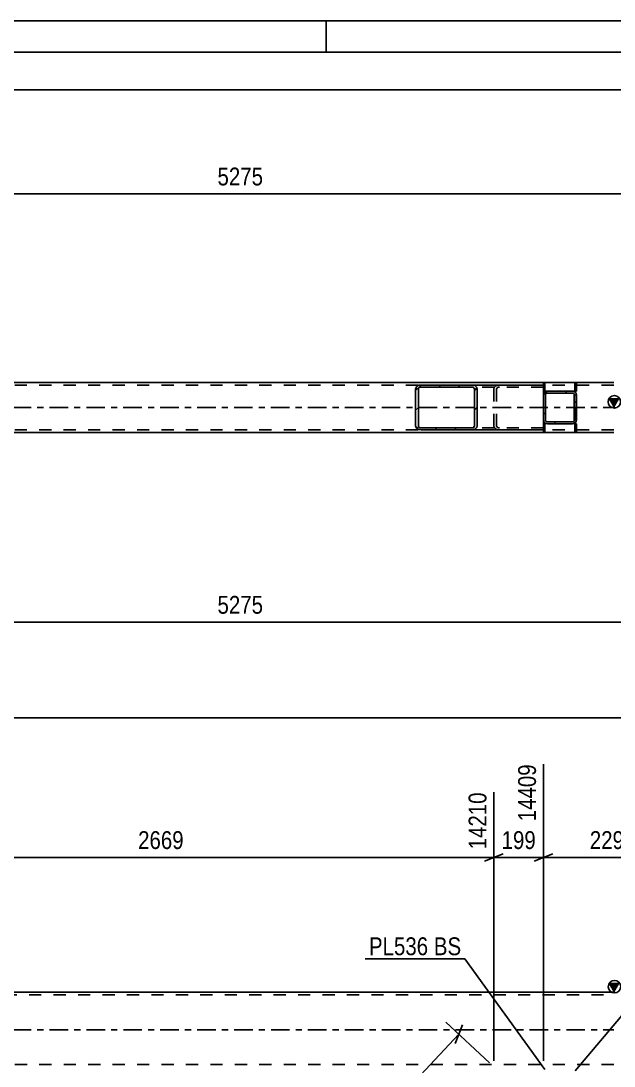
# Model space of a CAD drawing. Header units: millimetres. Extents: x -89 to 752, y -432 to 162.
# Drawn here: x 492.6 to 587.7, y -5.8 to 161.7 of the extents above; entities that cross this region are included whole.
import ezdxf

# ---------------------------------------------------------------- set-up
doc = ezdxf.new("R2010")
doc.units = ezdxf.units.MM
doc.linetypes.add('DXK_LINE_DOT2', pattern=[3.9198, 1.9599, -1.9599])
doc.linetypes.add('DXK_LINE_DOT3', pattern=[5.9187, 2.979, -0.9799, 0.9799, -0.9799])
doc.styles.add('Arial Narrow', font='ARIALN.TTF', dxfattribs={"height": 0.2})

# ---------------------------------------------------------------- blocks, each defined once
blk = doc.blocks.new('Unknown-761544115-1163')
at = {"color": 5, "linetype": 'Continuous'}
for p, q in [((751.51, 161.74), (-89.49, 161.74)), ((541.51, 156.74), (541.51, 161.74)), ((746.51, 156.74), (-84.49, 156.74))]:
    blk.add_line(p, q, dxfattribs=at)
blk = doc.blocks.new('Part-761544115-5239 - 5118')
at = {"linetype": 'Continuous'}
blk.add_hatch(color=2, dxfattribs=at).paths.add_polyline_path([(587.73, 99.76), (586.93, 101.16), (588.53, 101.16)])
at = {"color": 7, "linetype": 'DXK_LINE_DOT2'}
for p, q in [((587.63, 103.36), (-0.02, 103.36)), ((587.63, 96.16), (-0.02, 96.16))]:
    blk.add_line(p, q, dxfattribs=at)
at = {"color": 2, "linetype": 'Continuous'}
for p, q in [((587.63, 103.76), (4.79, 103.76)), ((587.73, 99.76), (586.93, 101.16)), ((586.93, 101.16), (588.53, 101.16)), ((-0.01, 95.76), (587.63, 95.76))]:
    blk.add_line(p, q, dxfattribs=at)
at = {"color": 7, "linetype": 'DXK_LINE_DOT3'}
blk.add_line((-0.01, 99.76), (587.63, 99.76), dxfattribs=at)
at = {"color": 2, "linetype": 'Continuous'}
blk.add_circle((587.73, 100.66), 1, dxfattribs=at)
blk = doc.blocks.new('Part-761544115-5133 - 5118')
at = {"color": 2, "linetype": 'Continuous'}
for p, q in [((576.36, 103.6), (576.35, 103.6)), ((576.35, 103.6), (576.6, 103.6)), ((576.35, 103.6), (576.35, 103.36)), ((576.36, 102.4), (576.36, 103.6)), ((576.36, 102.4), (576.36, 102.4)), ((576.6, 102.4), (576.36, 102.4)), ((576.6, 102.4), (576.6, 103.6))]:
    blk.add_line(p, q, dxfattribs=at)
at = {"color": 7, "linetype": 'DXK_LINE_DOT2'}
for p, q in [((576.35, 103.36), (576.35, 102.4)), ((576.35, 102.4), (576.36, 102.4)), ((576.36, 102.4), (576.35, 102.4)), ((576.59, 102.4), (576.59, 103.6))]:
    blk.add_line(p, q, dxfattribs=at)
blk = doc.blocks.new('Part-761544115-5206 - 5118')
at = {"color": 7, "linetype": 'DXK_LINE_DOT2'}
for p, q in [((576.35, 96.16), (576.35, 97.12)), ((576.35, 97.12), (576.36, 97.12)), ((576.36, 97.12), (576.35, 97.12)), ((576.59, 95.92), (576.59, 97.12))]:
    blk.add_line(p, q, dxfattribs=at)
at = {"color": 2, "linetype": 'Continuous'}
for p, q in [((576.35, 95.92), (576.35, 96.16)), ((576.36, 95.92), (576.35, 95.92)), ((576.35, 95.92), (576.6, 95.92)), ((576.36, 97.12), (576.36, 97.12)), ((576.6, 97.12), (576.36, 97.12)), ((576.36, 95.92), (576.36, 97.12)), ((576.6, 95.92), (576.6, 97.12))]:
    blk.add_line(p, q, dxfattribs=at)
blk = doc.blocks.new('Part-761544115-5207 - 5118')
at = {"color": 2, "linetype": 'Continuous'}
for p, q in [((581.4, 103.6), (581.39, 103.6)), ((581.39, 103.6), (581.64, 103.6)), ((581.39, 102.4), (581.39, 103.6)), ((581.4, 102.4), (581.39, 102.4)), ((581.39, 102.4), (581.64, 102.4)), ((581.4, 102.4), (581.4, 103.6)), ((581.64, 102.4), (581.64, 103.6))]:
    blk.add_line(p, q, dxfattribs=at)
at = {"color": 7, "linetype": 'DXK_LINE_DOT2'}
blk.add_line((581.63, 102.4), (581.63, 103.6), dxfattribs=at)
blk = doc.blocks.new('Part-761544115-5152 - 5118')
at = {"linetype": 'Continuous'}
h = blk.add_hatch(dxfattribs=at)
h.set_pattern_fill('', scale=0.7, style=0, pattern_type=0)
h.set_pattern_definition([(45, (556.743, 103.3644), (-1.57154, 1.57154), [])])
h.paths.add_polyline_path([(564.86, 103.36), (556.74, 103.36), (556.41, 103.32), (556.12, 103.18), (555.93, 102.97), (555.87, 102.72), (555.87, 96.8), (555.93, 96.56), (556.12, 96.35), (556.41, 96.21), (556.74, 96.16), (564.86, 96.16), (565.2, 96.21), (565.48, 96.35), (565.67, 96.56), (565.74, 96.8), (565.74, 102.72), (565.67, 102.97), (565.48, 103.18), (565.2, 103.32)])
h.paths.add_polyline_path([(565.17, 102.95), (565.27, 102.85), (565.3, 102.72), (565.3, 96.8), (565.27, 96.68), (565.17, 96.58), (565.03, 96.51), (564.86, 96.48), (556.74, 96.48), (556.58, 96.51), (556.43, 96.58), (556.34, 96.68), (556.3, 96.8), (556.3, 102.72), (556.34, 102.85), (556.43, 102.95), (556.58, 103.02), (556.74, 103.04), (564.86, 103.04), (565.03, 103.02)])
at = {"color": 2, "linetype": 'Continuous'}
for p, q in [((555.93, 102.97), (555.87, 102.72)), ((555.87, 96.8), (555.87, 102.72)), ((556.3, 102.72), (556.34, 102.85)), ((556.3, 96.8), (556.3, 102.72)), ((556.74, 103.36), (556.41, 103.32)), ((556.58, 103.02), (556.74, 103.04)), ((556.74, 103.36), (564.86, 103.36)), ((556.74, 103.04), (564.86, 103.04)), ((576.35, 103.36), (564.86, 103.36)), ((565.2, 103.32), (564.86, 103.36)), ((564.86, 103.04), (565.03, 103.02)), ((565.27, 102.85), (565.3, 102.72)), ((565.3, 96.8), (565.3, 102.72)), ((565.74, 102.72), (565.67, 102.97)), ((565.74, 96.8), (565.74, 102.72)), ((576.35, 103.36), (576.36, 103.32)), ((576.36, 103.32), (576.36, 103.18)), ((576.36, 103.18), (576.36, 102.97)), ((576.36, 102.97), (576.36, 102.72)), ((576.36, 96.8), (576.36, 102.72)), ((555.87, 96.8), (555.93, 96.56)), ((556.34, 96.68), (556.3, 96.8)), ((556.41, 96.21), (556.74, 96.16)), ((556.74, 96.48), (556.58, 96.51)), ((556.74, 96.48), (564.86, 96.48)), ((556.74, 96.16), (564.86, 96.16)), ((565.03, 96.51), (564.86, 96.48)), ((564.86, 96.16), (565.2, 96.21)), ((576.35, 96.16), (564.86, 96.16)), ((565.3, 96.8), (565.27, 96.68)), ((565.67, 96.56), (565.74, 96.8)), ((576.36, 96.21), (576.35, 96.16)), ((576.36, 96.8), (576.36, 96.56)), ((576.36, 96.56), (576.36, 96.35)), ((576.36, 96.35), (576.36, 96.21))]:
    blk.add_line(p, q, dxfattribs=at)
at = {"color": 7, "linetype": 'DXK_LINE_DOT2'}
for p, q in [((564.86, 103.36), (556.74, 103.36)), ((576.35, 103.04), (556.74, 103.04)), ((568.41, 102.72), (568.48, 102.97)), ((568.41, 96.8), (568.41, 102.72)), ((568.88, 102.85), (568.85, 102.72)), ((568.85, 96.8), (568.85, 102.72)), ((568.95, 103.32), (569.29, 103.36)), ((569.29, 103.04), (569.12, 103.02)), ((576.35, 103.36), (576.35, 103.36)), ((576.35, 103.04), (576.35, 103.36)), ((576.35, 103.02), (576.35, 103.04)), ((576.36, 102.97), (576.35, 103.02)), ((576.36, 102.95), (576.36, 102.97)), ((576.36, 102.85), (576.36, 102.95)), ((576.36, 102.72), (576.36, 102.85)), ((576.36, 96.8), (576.36, 102.72)), ((576.35, 96.48), (556.74, 96.48)), ((564.86, 96.16), (556.74, 96.16)), ((568.48, 96.56), (568.41, 96.8)), ((568.85, 96.8), (568.88, 96.68)), ((569.29, 96.16), (568.95, 96.21)), ((569.12, 96.51), (569.29, 96.48)), ((576.35, 96.51), (576.36, 96.58)), ((576.35, 96.48), (576.35, 96.51)), ((576.35, 96.16), (576.35, 96.48)), ((576.36, 96.68), (576.36, 96.8)), ((576.36, 96.58), (576.36, 96.68))]:
    blk.add_line(p, q, dxfattribs=at)
at = {"color": 2, "linetype": 'Continuous'}
for centre, radius, start, end in [((556.61, 102.54), 0.801, 104.5769, 147.6241), ((556.68, 102.63), 0.401, 104.5769, 147.6241), ((564.93, 102.63), 0.401, 32.3759, 75.4231), ((565, 102.54), 0.801, 32.3759, 75.4231), ((556.61, 96.99), 0.801, 212.3759, 255.4231), ((556.68, 96.9), 0.401, 212.3759, 255.4231), ((564.93, 96.9), 0.401, 284.5769, 327.6241), ((565, 96.99), 0.801, 284.5769, 327.6241)]:
    blk.add_arc(centre, radius, start, end, dxfattribs=at)
at = {"color": 7, "linetype": 'DXK_LINE_DOT2'}
for centre, radius, start, end in [((569.15, 102.54), 0.802, 104.5548, 147.5896), ((569.22, 102.63), 0.401, 104.5548, 147.5896), ((569.15, 96.99), 0.802, 212.4104, 255.4452), ((569.22, 96.9), 0.401, 212.4104, 255.4452)]:
    blk.add_arc(centre, radius, start, end, dxfattribs=at)
blk = doc.blocks.new('Part-761544115-5155 - 5118')
at = {"linetype": 'Continuous'}
h = blk.add_hatch(dxfattribs=at)
h.set_pattern_fill('', scale=0.7, style=0, pattern_type=0)
h.set_pattern_definition([(45, (577.0082, 102.4044), (-1.57154, 1.57154), [])])
h.paths.add_polyline_path([(581.01, 102.4), (577.01, 102.4), (576.76, 102.36), (576.56, 102.22), (576.42, 102.01), (576.37, 101.76), (576.37, 97.76), (576.42, 97.52), (576.56, 97.31), (576.76, 97.17), (577.01, 97.12), (581.01, 97.12), (581.25, 97.17), (581.46, 97.31), (581.6, 97.52), (581.65, 97.76), (581.65, 101.76), (581.6, 102.01), (581.46, 102.22), (581.25, 102.36)])
h.paths.add_polyline_path([(581.23, 101.99), (581.3, 101.89), (581.33, 101.76), (581.33, 97.76), (581.3, 97.64), (581.23, 97.54), (581.13, 97.47), (581.01, 97.44), (577.01, 97.44), (576.89, 97.47), (576.78, 97.54), (576.71, 97.64), (576.69, 97.76), (576.69, 101.76), (576.71, 101.89), (576.78, 101.99), (576.89, 102.06), (577.01, 102.08), (581.01, 102.08), (581.13, 102.06)])
at = {"color": 2, "linetype": 'Continuous'}
for p, q in [((576.75, 102.36), (576.99, 102.4)), ((577.01, 102.4), (576.76, 102.36)), ((576.99, 102.4), (577.01, 102.4)), ((577.01, 102.4), (576.99, 102.4)), ((577.01, 102.4), (581.01, 102.4)), ((581.25, 102.36), (581.01, 102.4)), ((576.36, 101.78), (576.4, 102.01)), ((576.36, 101.76), (576.37, 101.76)), ((576.42, 102.01), (576.37, 101.76)), ((576.37, 97.76), (576.37, 101.76)), ((576.69, 101.76), (576.71, 101.89)), ((576.69, 97.76), (576.69, 101.76)), ((576.89, 102.06), (577.01, 102.08)), ((577.01, 102.08), (581.01, 102.08)), ((581.12, 102.06), (580.99, 102.08)), ((581.01, 102.08), (581.13, 102.06)), ((581.31, 101.76), (581.29, 101.89)), ((581.3, 101.89), (581.33, 101.76)), ((581.31, 101.76), (581.33, 101.76)), ((581.31, 97.76), (581.31, 101.76)), ((581.33, 97.76), (581.33, 101.76)), ((581.65, 101.76), (581.6, 102.01)), ((581.65, 97.76), (581.65, 101.76)), ((576.36, 97.76), (576.37, 97.76)), ((576.4, 97.52), (576.36, 97.75)), ((576.37, 97.76), (576.42, 97.52)), ((576.71, 97.64), (576.69, 97.76)), ((577.01, 97.44), (576.89, 97.47)), ((577.01, 97.44), (581.01, 97.44)), ((580.99, 97.44), (581.12, 97.47)), ((581.13, 97.47), (581.01, 97.44)), ((581.29, 97.64), (581.31, 97.76)), ((581.33, 97.76), (581.3, 97.64)), ((581.31, 97.76), (581.33, 97.76)), ((581.6, 97.52), (581.65, 97.76)), ((576.99, 97.12), (576.75, 97.17)), ((576.76, 97.17), (577.01, 97.12)), ((576.99, 97.12), (577.01, 97.12)), ((576.99, 97.12), (577.01, 97.12)), ((577.01, 97.12), (581.01, 97.12)), ((581.01, 97.12), (581.25, 97.17))]:
    blk.add_line(p, q, dxfattribs=at)
at = {"color": 7, "linetype": 'DXK_LINE_DOT2'}
for p, q in [((577.01, 102.4), (581.01, 102.4)), ((580.99, 102.4), (581.24, 102.36)), ((576.35, 101.76), (576.36, 101.78)), ((576.35, 97.76), (576.35, 101.76)), ((576.35, 101.76), (576.36, 101.76)), ((576.7, 101.89), (576.67, 101.76)), ((576.67, 101.76), (576.69, 101.76)), ((576.67, 97.76), (576.67, 101.76)), ((576.99, 102.08), (576.87, 102.06)), ((576.99, 102.08), (577.01, 102.08)), ((576.99, 102.08), (580.99, 102.08)), ((580.99, 102.08), (581.01, 102.08)), ((581.58, 102.01), (581.63, 101.76)), ((581.63, 97.76), (581.63, 101.76)), ((581.63, 101.76), (581.65, 101.76)), ((576.35, 97.76), (576.36, 97.76)), ((576.36, 97.75), (576.35, 97.76)), ((576.67, 97.76), (576.69, 97.76)), ((576.67, 97.76), (576.7, 97.64)), ((576.87, 97.47), (576.99, 97.44)), ((576.99, 97.44), (577.01, 97.44)), ((576.99, 97.44), (580.99, 97.44)), ((580.99, 97.44), (581.01, 97.44)), ((581.63, 97.76), (581.58, 97.52)), ((581.63, 97.76), (581.65, 97.76)), ((577.01, 97.12), (581.01, 97.12)), ((581.24, 97.17), (580.99, 97.12))]:
    blk.add_line(p, q, dxfattribs=at)
at = {"color": 7, "linetype": 'DXK_LINE_DOT3'}
blk.add_line((579.01, 99.76), (578.98, 99.76), dxfattribs=at)
at = {"color": 2, "linetype": 'Continuous'}
for centre, radius, start, end in [((576.99, 101.76), 0.64, 112.5, 157.5), ((577.01, 101.76), 0.64, 112.5, 157.5), ((581.01, 101.76), 0.64, 22.5, 67.5), ((577.01, 101.76), 0.32, 112.5, 157.5), ((580.99, 101.76), 0.32, 22.5, 67.5), ((581.01, 101.76), 0.32, 22.5, 67.5), ((576.99, 97.76), 0.64, 202.5, 247.5), ((577.01, 97.76), 0.64, 202.5, 247.5), ((577.01, 97.76), 0.32, 202.5, 247.5), ((580.99, 97.76), 0.32, 292.5, 337.5), ((581.01, 97.76), 0.32, 292.5, 337.5), ((581.01, 97.76), 0.64, 292.5, 337.5)]:
    blk.add_arc(centre, radius, start, end, dxfattribs=at)
at = {"color": 7, "linetype": 'DXK_LINE_DOT2'}
for centre, radius, start, end in [((580.99, 101.76), 0.64, 22.5, 67.5), ((576.99, 101.76), 0.32, 112.5, 157.5), ((576.99, 97.76), 0.32, 202.5, 247.5), ((580.99, 97.76), 0.64, 292.5, 337.5)]:
    blk.add_arc(centre, radius, start, end, dxfattribs=at)
blk = doc.blocks.new('Part-761544115-5208 - 5118')
at = {"color": 2, "linetype": 'Continuous'}
for p, q in [((581.39, 95.92), (581.39, 97.12)), ((581.39, 97.12), (581.4, 97.12)), ((581.64, 97.12), (581.39, 97.12)), ((581.4, 95.92), (581.39, 95.92)), ((581.39, 95.92), (581.64, 95.92)), ((581.4, 95.92), (581.4, 97.12)), ((581.64, 95.92), (581.64, 97.12))]:
    blk.add_line(p, q, dxfattribs=at)
at = {"color": 7, "linetype": 'DXK_LINE_DOT2'}
blk.add_line((581.63, 95.92), (581.63, 97.12), dxfattribs=at)
blk = doc.blocks.new('Part-761544115-1838 - 1657')
at = {"linetype": 'Continuous'}
blk.add_hatch(color=2, dxfattribs=at).paths.add_polyline_path([(587.74, 6), (586.94, 7.4), (588.54, 7.4)])
at = {"color": 2, "linetype": 'Continuous'}
for p, q in [((587.74, 6), (586.94, 7.4)), ((586.94, 7.4), (588.54, 7.4)), ((587.64, 6), (461, 6))]:
    blk.add_line(p, q, dxfattribs=at)
at = {"color": 7, "linetype": 'DXK_LINE_DOT2'}
for p, q in [((0, 5.6), (587.64, 5.6)), ((587.64, -5.6), (0, -5.6))]:
    blk.add_line(p, q, dxfattribs=at)
at = {"color": 7, "linetype": 'DXK_LINE_DOT3'}
blk.add_line((0, 0), (587.64, 0), dxfattribs=at)
at = {"color": 2, "linetype": 'Continuous'}
blk.add_circle((587.74, 6.9), 1, dxfattribs=at)
blk = doc.blocks.new('StraightDimension-761544115-5326 - 5118')
at = {"color": 7, "linetype": 'Continuous'}
for p, q in [((598.53, 94.73), (598.53, 54.9)), ((456.98, 83.54), (456.98, 54.9)), ((458.48, 65.94), (455.48, 64.74)), ((597.03, 64.74), (600.03, 65.94)), ((456.98, 65.34), (598.53, 65.34))]:
    blk.add_line(p, q, dxfattribs=at)
at = {"color": 0}
blk.add_wipeout([(532.01, 66.09), (532.01, 70.29), (523.5, 70.29), (523.5, 66.09)], dxfattribs=at)
at = {"color": 0, "linetype": 'Continuous'}
blk.add_wipeout([(597.93, 64.64), (593.73, 64.64), (593.73, 54.3), (597.93, 54.3)], dxfattribs=at)
at = {"color": 3, "style": 'Arial Narrow'}
blk.add_text('5275', height=2.863, dxfattribs=at).set_placement((524.1, 66.69))
at = {"color": 3, "linetype": 'Continuous', "style": 'Arial Narrow'}
blk.add_text('16700', height=2.863, rotation=90.0002, dxfattribs=at).set_placement((597.33, 54.9))
blk = doc.blocks.new('StraightDimension-761544115-5332 - 5118')
at = {"color": 7, "linetype": 'Continuous'}
for p, q in [((456.98, 115.82), (456.98, 144.45)), ((598.55, 104.69), (598.55, 144.45)), ((458.48, 134.61), (455.48, 133.41)), ((597.05, 133.41), (600.05, 134.61)), ((456.98, 134.01), (598.55, 134.01))]:
    blk.add_line(p, q, dxfattribs=at)
at = {"color": 0, "linetype": 'Continuous'}
blk.add_wipeout([(597.94, 145.05), (593.74, 145.05), (593.74, 134.71), (597.94, 134.71)], dxfattribs=at)
at = {"color": 0}
blk.add_wipeout([(532.02, 134.76), (532.02, 138.96), (523.5, 138.96), (523.5, 134.76)], dxfattribs=at)
at = {"color": 3, "linetype": 'Continuous', "style": 'Arial Narrow'}
blk.add_text('16700', height=2.863, rotation=90.0002, dxfattribs=at).set_placement((597.35, 135.31))
at = {"color": 3, "style": 'Arial Narrow'}
blk.add_text('5275', height=2.863, dxfattribs=at).set_placement((524.1, 135.36))
blk = doc.blocks.new('StraightDimension-761544115-5375 - 5118')
at = {"color": 7, "linetype": 'Continuous'}
blk.add_line((-0.02, 50.03), (599.55, 50.03), dxfattribs=at)
blk = doc.blocks.new('StraightDimension-761544115-8145 - 5118')
at = {"color": 7, "linetype": 'Continuous'}
blk.add_line((-0.02, 150.68), (598.53, 150.68), dxfattribs=at)
blk = doc.blocks.new('StraightDimension-761544115-9077 - 1657')
at = {"color": 7, "linetype": 'Continuous'}
for p, q in [((576.36, -5), (576.36, 42.56)), ((568.42, -5), (568.42, 38.06)), ((566.92, 27.02), (569.92, 28.22)), ((568.42, 27.62), (576.36, 27.62)), ((577.86, 28.22), (574.86, 27.02))]:
    blk.add_line(p, q, dxfattribs=at)
at = {"color": 0}
blk.add_wipeout([(575.73, 28.37), (575.73, 32.57), (569.05, 32.57), (569.05, 28.37)], dxfattribs=at)
at = {"color": 3, "style": 'Arial Narrow'}
blk.add_text('199', height=2.863, dxfattribs=at).set_placement((569.65, 28.97))
at = {"color": 0, "linetype": 'Continuous'}
blk.add_wipeout([(575.76, 43.16), (571.56, 43.16), (571.56, 32.82), (575.76, 32.82)], dxfattribs=at)
at = {"color": 3, "linetype": 'Continuous', "style": 'Arial Narrow'}
blk.add_text('14409', height=2.863, rotation=90.0002, dxfattribs=at).set_placement((575.16, 33.42))
blk = doc.blocks.new('StraightDimension-761544115-10008 - 1657')
at = {"color": 7, "linetype": 'Continuous'}
for p, q in [((567.69, -5.31), (560.72, 1.23)), ((562.21, -2.22), (563.39, 0.79)), ((513.38, -53.26), (562.8, -0.72)), ((518.27, -57.86), (511.31, -51.31)), ((513.97, -51.76), (512.79, -54.77))]:
    blk.add_line(p, q, dxfattribs=at)
at = {"color": 0}
blk.add_wipeout([(540.46, -23.38), (537.4, -20.5), (531.57, -26.7), (534.63, -29.58)], dxfattribs=at)
at = {"color": 3, "style": 'Arial Narrow'}
blk.add_text('1803', height=2.863, rotation=46.7591, dxfattribs=at).set_placement((534.6, -28.73))
blk = doc.blocks.new('StraightDimension-761544115-9076 - 1657')
at = {"color": 7, "linetype": 'Continuous'}
for p, q in [((576.36, -5), (576.36, 42.56)), ((598.54, 7), (598.54, 38.06)), ((577.86, 28.22), (574.86, 27.02)), ((576.36, 27.62), (598.54, 27.62)), ((597.04, 27.02), (600.04, 28.22))]:
    blk.add_line(p, q, dxfattribs=at)
at = {"color": 0, "linetype": 'Continuous'}
blk.add_wipeout([(597.94, 38.66), (593.74, 38.66), (593.74, 28.32), (597.94, 28.32)], dxfattribs=at)
at = {"color": 0}
blk.add_wipeout([(591.71, 28.37), (591.71, 32.57), (583.19, 32.57), (583.19, 28.37)], dxfattribs=at)
at = {"color": 3, "linetype": 'Continuous', "style": 'Arial Narrow'}
blk.add_text('16700', height=2.863, rotation=90.0002, dxfattribs=at).set_placement((597.34, 28.92))
at = {"color": 3, "style": 'Arial Narrow'}
blk.add_text('2291', height=2.863, dxfattribs=at).set_placement((583.79, 28.97))
blk = doc.blocks.new('StraightDimension-761544115-9078 - 1657')
at = {"color": 7, "linetype": 'Continuous'}
for p, q in [((461.64, -5), (461.64, 38.06)), ((568.42, -5), (568.42, 38.06)), ((463.14, 28.22), (460.14, 27.02)), ((461.64, 27.62), (568.42, 27.62)), ((566.92, 27.02), (569.92, 28.22))]:
    blk.add_line(p, q, dxfattribs=at)
at = {"color": 0, "linetype": 'Continuous'}
blk.add_wipeout([(567.82, 38.66), (563.62, 38.66), (563.62, 28.32), (567.82, 28.32)], dxfattribs=at)
at = {"color": 0}
blk.add_wipeout([(519.28, 28.37), (519.28, 32.57), (510.77, 32.57), (510.77, 28.37)], dxfattribs=at)
at = {"color": 3, "linetype": 'Continuous', "style": 'Arial Narrow'}
blk.add_text('14210', height=2.863, rotation=90.0002, dxfattribs=at).set_placement((567.22, 28.92))
at = {"color": 3, "style": 'Arial Narrow'}
blk.add_text('2669', height=2.863, dxfattribs=at).set_placement((511.37, 28.97))
blk = doc.blocks.new('MarkSet-761544115-3476 - 1657')
at = {"color": 0}
for points in [[(557.89, 11.95), (557.89, 14.95), (548.38, 14.95), (548.38, 11.95)], [(563.17, 11.95), (563.17, 14.95), (558.79, 14.95), (558.79, 11.95)]]:
    blk.add_wipeout(points, dxfattribs=at)
for points in [[(557.89, 11.95), (557.89, 14.95), (548.38, 14.95), (548.38, 11.95)], [(563.17, 11.95), (563.17, 14.95), (558.79, 14.95), (558.79, 11.95)]]:
    blk.add_wipeout(points, dxfattribs=at)
at = {"color": 30, "linetype": 'Continuous'}
for p in [(547.78, 11.35), (576.6, -6.4)]:
    blk.add_line(p, (563.77, 11.35), dxfattribs=at)
at = {"color": 3, "style": 'Arial Narrow'}
for s, p in [('PL536', (548.38, 11.95)), ('BS', (558.79, 11.95))]:
    blk.add_text(s, height=2.863, dxfattribs=at).set_placement(p)
blk = doc.blocks.new('MarkSet-761544115-3482 - 1657')
at = {"color": 0}
for points in [[(610.63, 16.74), (610.63, 19.74), (601.12, 19.74), (601.12, 16.74)], [(615.91, 16.74), (615.91, 19.74), (611.53, 19.74), (611.53, 16.74)]]:
    blk.add_wipeout(points, dxfattribs=at)
for points in [[(610.63, 16.74), (610.63, 19.74), (601.12, 19.74), (601.12, 16.74)], [(615.91, 16.74), (615.91, 19.74), (611.53, 19.74), (611.53, 16.74)]]:
    blk.add_wipeout(points, dxfattribs=at)
at = {"color": 30, "linetype": 'Continuous'}
for p, q in [((581.46, -6.61), (600.52, 16.14)), ((600.52, 16.14), (616.51, 16.14))]:
    blk.add_line(p, q, dxfattribs=at)
at = {"color": 3, "style": 'Arial Narrow'}
for s, p in [('PL539', (601.12, 16.74)), ('BS', (611.53, 16.74))]:
    blk.add_text(s, height=2.863, dxfattribs=at).set_placement(p)

msp = doc.modelspace()

# ---------------------------------------------------------------- block references
for name in ['Unknown-761544115-1163', 'Part-761544115-5239 - 5118', 'Part-761544115-5152 - 5118', 'Part-761544115-5133 - 5118', 'Part-761544115-5155 - 5118', 'Part-761544115-5207 - 5118', 'Part-761544115-5206 - 5118', 'Part-761544115-5208 - 5118', 'Part-761544115-1838 - 1657']:
    msp.add_blockref(name, (0, 0))

# ---------------------------------------------------------------- next in the draw order: block references
for name in ['StraightDimension-761544115-5332 - 5118', 'StraightDimension-761544115-5326 - 5118', 'StraightDimension-761544115-9077 - 1657']:
    msp.add_blockref(name, (0, 0))

# ---------------------------------------------------------------- next in the draw order: block references
for name in ['StraightDimension-761544115-5375 - 5118', 'StraightDimension-761544115-9076 - 1657', 'StraightDimension-761544115-10008 - 1657']:
    msp.add_blockref(name, (0, 0))

# ---------------------------------------------------------------- next in the draw order: block references
for name in ['StraightDimension-761544115-8145 - 5118', 'StraightDimension-761544115-9078 - 1657', 'MarkSet-761544115-3482 - 1657']:
    msp.add_blockref(name, (0, 0))

# ---------------------------------------------------------------- next in the draw order: block references
msp.add_blockref('MarkSet-761544115-3476 - 1657', (0, 0))

doc.saveas('drawing.dxf')
